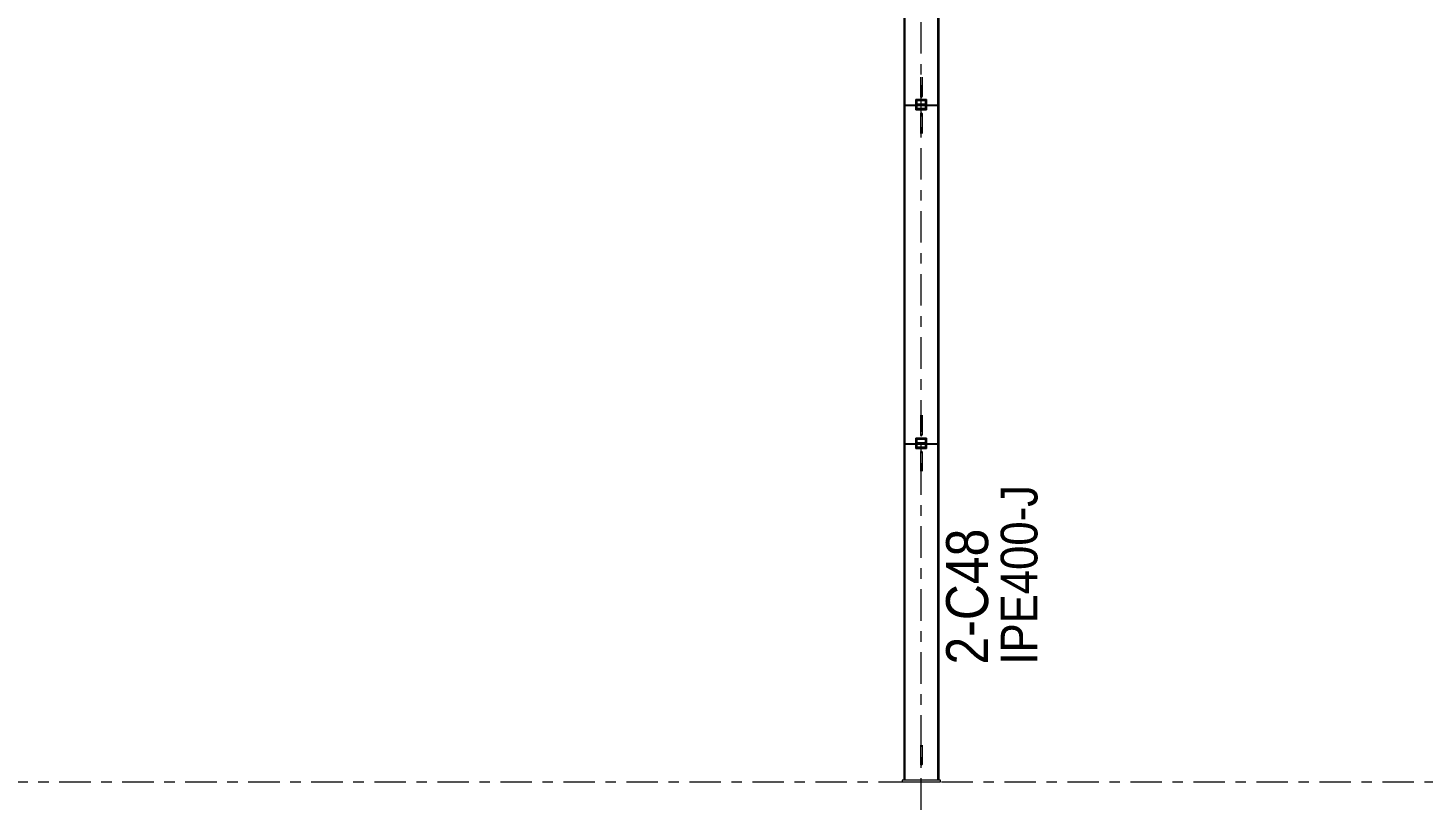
# Model space of a CAD drawing. Header units: millimetres. Extents: x -49 to 773, y -69 to 505.
# Drawn here: x 137 to 269.9, y 14.4 to 88.4 of the extents above; entities that cross this region are included whole.
import ezdxf

# ---------------------------------------------------------------- set-up
doc = ezdxf.new("R2010")
doc.units = ezdxf.units.MM
for name, pattern in [('XKITLINE00', [0]), ('XKITLINE02', [4, 2, -2]), ('XKITLINE03', [6, 3, -1, 1, -1])]:
    doc.linetypes.add(name, pattern=pattern)
for name, color, linetype, lineweight in [('Part', 2, 'Continuous', 0), ('PartMark', 7, 'Continuous', 0), ('S-grid', 1, 'Continuous', 0)]:
    doc.layers.add(name, color=color, linetype=linetype, lineweight=lineweight)
doc.styles.add('ARIAL', font='ARIAL.TTF')

# ---------------------------------------------------------------- blocks, each defined once
blk = doc.blocks.new('*A73')
at = {"layer": 'Part'}
h = blk.add_hatch(color=3, dxfattribs=at)
h.paths.add_polyline_path([(221.67, 48.49), (221.67, 49.32), (222.5, 49.32), (222.5, 48.49)], flags=17)
h.paths.add_polyline_path([(221.7, 49.29), (221.7, 48.52), (222.47, 48.52), (222.47, 49.29)])
blk = doc.blocks.new('*A74')
at = {"layer": 'Part'}
h = blk.add_hatch(color=3, dxfattribs=at)
h.paths.add_polyline_path([(221.67, 80.73), (221.67, 81.56), (222.5, 81.56), (222.5, 80.73)], flags=17)
h.paths.add_polyline_path([(221.7, 81.53), (221.7, 80.76), (222.47, 80.76), (222.47, 81.53)])
blk = doc.blocks.new('*A321')
at = {"layer": 'S-grid', "color": 1, "linetype": 'XKITLINE03', "lineweight": 0}
blk.add_line((-10, 16.67), (396.77, 16.67), dxfattribs=at)
blk = doc.blocks.new('*A530')
at = {"layer": 'S-grid', "color": 1, "linetype": 'XKITLINE03', "lineweight": 0}
blk.add_line((222.08, -10), (222.08, 140.21), dxfattribs=at)
blk = doc.blocks.new('*A531')
at = {"layer": 'Part', "color": 2, "linetype": 'XKITLINE00', "lineweight": 0}
for p, q in [((220.42, 114.36), (223.75, 114.36)), ((220.53, 114.36), (220.53, 81.1)), ((223.64, 114.36), (223.64, 81.1)), ((220.42, 103.03), (220.42, 16.83)), ((223.75, 103.03), (223.75, 16.83)), ((220.53, 81.02), (220.53, 48.86)), ((223.64, 81.02), (223.64, 48.86)), ((220.53, 48.78), (220.53, 16.83)), ((223.64, 48.78), (223.64, 16.83))]:
    blk.add_line(p, q, dxfattribs=at)
at = {"layer": 'Part', "color": 7, "linetype": 'XKITLINE02', "lineweight": 0}
for p, q in [((220.42, 103.03), (220.42, 114.36)), ((223.75, 114.36), (223.75, 103.03)), ((220.53, 81.1), (220.53, 81.02)), ((223.64, 81.1), (223.64, 81.02)), ((220.53, 48.86), (220.53, 48.78)), ((223.64, 48.86), (223.64, 48.78)), ((223.75, 16.83), (220.42, 16.83))]:
    blk.add_line(p, q, dxfattribs=at)
blk = doc.blocks.new('*A581')
at = {"layer": 'Part', "color": 7, "linetype": 'XKITLINE02', "lineweight": 0}
for p, q in [((222, 83.77), (222, 82.33)), ((222.17, 83.77), (222.17, 82.33))]:
    blk.add_line(p, q, dxfattribs=at)
at = {"layer": 'Part', "color": 2, "linetype": 'XKITLINE00', "lineweight": 0}
for p, q in [((222, 82.33), (222, 81.9)), ((222.02, 81.96), (222, 81.9)), ((222, 81.9), (222.02, 81.85)), ((222.08, 81.98), (222.02, 81.96)), ((222.02, 81.85), (222.08, 81.83)), ((222.14, 81.96), (222.08, 81.98)), ((222.08, 81.83), (222.14, 81.85)), ((222.17, 81.9), (222.14, 81.96)), ((222.14, 81.85), (222.17, 81.9)), ((222.17, 82.33), (222.17, 81.9))]:
    blk.add_line(p, q, dxfattribs=at)
blk = doc.blocks.new('*A582')
at = {"layer": 'Part', "color": 7, "linetype": 'XKITLINE02', "lineweight": 0}
for p, q in [((222, 51.58), (222, 50.12)), ((222.17, 51.58), (222.17, 50.12))]:
    blk.add_line(p, q, dxfattribs=at)
at = {"layer": 'Part', "color": 2, "linetype": 'XKITLINE00', "lineweight": 0}
for p, q in [((222, 50.12), (222, 49.69)), ((222.02, 49.74), (222, 49.69)), ((222, 49.69), (222.02, 49.64)), ((222.08, 49.77), (222.02, 49.74)), ((222.02, 49.64), (222.08, 49.62)), ((222.14, 49.74), (222.08, 49.77)), ((222.08, 49.62), (222.14, 49.64)), ((222.17, 49.69), (222.14, 49.74)), ((222.14, 49.64), (222.17, 49.69)), ((222.17, 50.12), (222.17, 49.69))]:
    blk.add_line(p, q, dxfattribs=at)
blk = doc.blocks.new('*A583')
at = {"layer": 'Part', "color": 2, "linetype": 'XKITLINE00', "lineweight": 0}
for p, q in [((222.02, 80.34), (222, 80.29)), ((222, 80.29), (222, 79.86)), ((222, 80.29), (222.02, 80.23)), ((222.08, 80.36), (222.02, 80.34)), ((222.02, 80.23), (222.08, 80.21)), ((222.14, 80.34), (222.08, 80.36)), ((222.08, 80.21), (222.14, 80.23)), ((222.17, 80.29), (222.14, 80.34)), ((222.14, 80.23), (222.17, 80.29)), ((222.17, 80.29), (222.17, 79.86))]:
    blk.add_line(p, q, dxfattribs=at)
at = {"layer": 'Part', "color": 7, "linetype": 'XKITLINE02', "lineweight": 0}
for p, q in [((222, 79.86), (222, 78.4)), ((222.17, 79.86), (222.17, 78.4))]:
    blk.add_line(p, q, dxfattribs=at)
blk = doc.blocks.new('*A584')
at = {"layer": 'Part', "color": 7, "linetype": 'XKITLINE02', "lineweight": 0}
for p, q in [((222, 20.16), (222, 18.74)), ((222.17, 20.16), (222.17, 18.74))]:
    blk.add_line(p, q, dxfattribs=at)
at = {"layer": 'Part', "color": 2, "linetype": 'XKITLINE00', "lineweight": 0}
for p, q in [((222, 18.74), (222, 18.33)), ((222.17, 18.74), (222.17, 18.33)), ((222.02, 18.38), (222, 18.33)), ((222, 18.33), (222.02, 18.27)), ((222.08, 18.4), (222.02, 18.38)), ((222.02, 18.27), (222.08, 18.25)), ((222.14, 18.38), (222.08, 18.4)), ((222.08, 18.25), (222.14, 18.27)), ((222.17, 18.33), (222.14, 18.38)), ((222.14, 18.27), (222.17, 18.33))]:
    blk.add_line(p, q, dxfattribs=at)
blk = doc.blocks.new('*A585')
at = {"layer": 'Part', "color": 2, "linetype": 'XKITLINE00', "lineweight": 0}
for p, q in [((222.02, 48.12), (222, 48.07)), ((222, 48.07), (222, 47.65)), ((222, 48.07), (222.02, 48.02)), ((222.08, 48.14), (222.02, 48.12)), ((222.02, 48.02), (222.08, 47.99)), ((222.14, 48.12), (222.08, 48.14)), ((222.08, 47.99), (222.14, 48.02)), ((222.17, 48.07), (222.14, 48.12)), ((222.14, 48.02), (222.17, 48.07)), ((222.17, 48.07), (222.17, 47.65))]:
    blk.add_line(p, q, dxfattribs=at)
at = {"layer": 'Part', "color": 7, "linetype": 'XKITLINE02', "lineweight": 0}
for p, q in [((222, 47.65), (222, 46.23)), ((222.17, 47.65), (222.17, 46.23))]:
    blk.add_line(p, q, dxfattribs=at)
blk = doc.blocks.new('*A586')
at = {"layer": 'Part', "color": 7, "linetype": 'XKITLINE02', "lineweight": 0}
for p, q in [((222.5, 49.32), (221.67, 49.32)), ((221.67, 49.32), (221.67, 48.49)), ((221.7, 48.52), (221.7, 49.29)), ((221.7, 49.29), (222.47, 49.29)), ((222.47, 49.29), (222.47, 48.52)), ((222.5, 48.49), (222.5, 49.32)), ((221.67, 48.49), (222.5, 48.49)), ((222.47, 48.52), (221.7, 48.52))]:
    blk.add_line(p, q, dxfattribs=at)
blk = doc.blocks.new('*A587')
at = {"layer": 'Part', "color": 7, "linetype": 'XKITLINE02', "lineweight": 0}
for p, q in [((222.5, 81.56), (221.67, 81.56)), ((221.67, 81.56), (221.67, 80.73)), ((221.7, 80.76), (221.7, 81.53)), ((221.7, 81.53), (222.47, 81.53)), ((222.47, 81.53), (222.47, 80.76)), ((222.5, 80.73), (222.5, 81.56)), ((221.67, 80.73), (222.5, 80.73)), ((222.47, 80.76), (221.7, 80.76))]:
    blk.add_line(p, q, dxfattribs=at)
blk = doc.blocks.new('*A588')
at = {"layer": 'Part', "color": 2, "linetype": 'XKITLINE00', "lineweight": 0}
for p, q in [((220.25, 16.83), (220.25, 16.67)), ((223.92, 16.83), (220.25, 16.83)), ((220.25, 16.67), (223.92, 16.67)), ((223.92, 16.67), (223.92, 16.83))]:
    blk.add_line(p, q, dxfattribs=at)
blk = doc.blocks.new('*A589')
at = {"layer": 'Part', "color": 7, "linetype": 'XKITLINE02', "lineweight": 0}
for p, q in [((221.58, 49.4), (222.58, 49.4)), ((221.58, 48.4), (221.58, 49.4)), ((222.58, 49.4), (222.58, 48.4)), ((222.58, 48.4), (221.58, 48.4))]:
    blk.add_line(p, q, dxfattribs=at)
blk = doc.blocks.new('*A590')
at = {"layer": 'Part', "color": 7, "linetype": 'XKITLINE02', "lineweight": 0}
for p, q in [((221.58, 48.95), (221.58, 48.86)), ((222.58, 48.95), (221.58, 48.95)), ((221.58, 48.86), (222.58, 48.86)), ((222.58, 48.86), (222.58, 48.95))]:
    blk.add_line(p, q, dxfattribs=at)
blk = doc.blocks.new('*A591')
at = {"layer": 'Part', "color": 7, "linetype": 'XKITLINE02', "lineweight": 0}
for p, q in [((223.64, 48.86), (220.53, 48.86)), ((220.53, 48.78), (220.53, 48.86)), ((223.64, 48.78), (220.53, 48.78)), ((220.65, 48.86), (220.65, 48.78)), ((223.52, 48.78), (223.52, 48.86)), ((223.64, 48.86), (223.64, 48.78))]:
    blk.add_line(p, q, dxfattribs=at)
blk = doc.blocks.new('*A592')
at = {"layer": 'Part', "color": 2, "linetype": 'XKITLINE00', "lineweight": 0}
for p, q in [((222.58, 49.4), (221.58, 49.4)), ((221.58, 49.4), (221.58, 48.4)), ((222.58, 48.4), (222.58, 49.4)), ((221.58, 48.4), (222.58, 48.4))]:
    blk.add_line(p, q, dxfattribs=at)
blk = doc.blocks.new('*A593')
at = {"layer": 'Part', "color": 7, "linetype": 'XKITLINE02', "lineweight": 0}
for p, q in [((221.58, 48.86), (221.58, 48.95)), ((221.58, 48.95), (222.58, 48.95)), ((222.58, 48.86), (221.58, 48.86)), ((222.58, 48.95), (222.58, 48.86))]:
    blk.add_line(p, q, dxfattribs=at)
blk = doc.blocks.new('*A594')
at = {"layer": 'Part', "color": 2, "linetype": 'XKITLINE00', "lineweight": 0}
for p, q in [((221.58, 48.86), (220.53, 48.86)), ((220.53, 48.78), (220.53, 48.86)), ((221.58, 48.78), (220.53, 48.78)), ((223.64, 48.86), (222.58, 48.86)), ((223.64, 48.78), (222.58, 48.78)), ((223.64, 48.86), (223.64, 48.78))]:
    blk.add_line(p, q, dxfattribs=at)
at = {"layer": 'Part', "color": 7, "linetype": 'XKITLINE02', "lineweight": 0}
for p, q in [((220.65, 48.78), (220.65, 48.86)), ((222.58, 48.86), (221.58, 48.86)), ((222.58, 48.78), (221.58, 48.78)), ((223.52, 48.78), (223.52, 48.86))]:
    blk.add_line(p, q, dxfattribs=at)
blk = doc.blocks.new('*A595')
at = {"layer": 'Part', "color": 2, "linetype": 'XKITLINE00', "lineweight": 0}
for p, q in [((221.58, 81.1), (220.53, 81.1)), ((220.53, 81.02), (220.53, 81.1)), ((223.64, 81.1), (222.58, 81.1)), ((223.64, 81.1), (223.64, 81.02)), ((221.58, 81.02), (220.53, 81.02)), ((223.64, 81.02), (222.58, 81.02))]:
    blk.add_line(p, q, dxfattribs=at)
at = {"layer": 'Part', "color": 7, "linetype": 'XKITLINE02', "lineweight": 0}
for p, q in [((220.65, 81.02), (220.65, 81.1)), ((222.58, 81.1), (221.58, 81.1)), ((223.52, 81.02), (223.52, 81.1)), ((222.58, 81.02), (221.58, 81.02))]:
    blk.add_line(p, q, dxfattribs=at)
blk = doc.blocks.new('*A596')
at = {"layer": 'Part', "color": 7, "linetype": 'XKITLINE02', "lineweight": 0}
for p, q in [((221.58, 81.1), (221.58, 81.18)), ((221.58, 81.18), (222.58, 81.18)), ((222.58, 81.1), (221.58, 81.1)), ((222.58, 81.18), (222.58, 81.1))]:
    blk.add_line(p, q, dxfattribs=at)
blk = doc.blocks.new('*A597')
at = {"layer": 'Part', "color": 2, "linetype": 'XKITLINE00', "lineweight": 0}
for p, q in [((222.58, 81.64), (221.58, 81.64)), ((221.58, 81.64), (221.58, 80.64)), ((222.58, 80.64), (222.58, 81.64)), ((221.58, 80.64), (222.58, 80.64))]:
    blk.add_line(p, q, dxfattribs=at)
blk = doc.blocks.new('*A598')
at = {"layer": 'Part', "color": 7, "linetype": 'XKITLINE02', "lineweight": 0}
for p, q in [((223.64, 81.1), (220.53, 81.1)), ((220.53, 81.02), (220.53, 81.1)), ((220.65, 81.1), (220.65, 81.02)), ((223.52, 81.02), (223.52, 81.1)), ((223.64, 81.1), (223.64, 81.02)), ((223.64, 81.02), (220.53, 81.02))]:
    blk.add_line(p, q, dxfattribs=at)
blk = doc.blocks.new('*A599')
at = {"layer": 'Part', "color": 7, "linetype": 'XKITLINE02', "lineweight": 0}
for p, q in [((221.58, 81.18), (221.58, 81.1)), ((222.58, 81.18), (221.58, 81.18)), ((221.58, 81.1), (222.58, 81.1)), ((222.58, 81.1), (222.58, 81.18))]:
    blk.add_line(p, q, dxfattribs=at)
blk = doc.blocks.new('*A600')
at = {"layer": 'Part', "color": 7, "linetype": 'XKITLINE02', "lineweight": 0}
for p, q in [((221.58, 81.64), (222.58, 81.64)), ((221.58, 80.64), (221.58, 81.64)), ((222.58, 81.64), (222.58, 80.64)), ((222.58, 80.64), (221.58, 80.64))]:
    blk.add_line(p, q, dxfattribs=at)
blk = doc.blocks.new('*A601')
at = {"layer": 'Part', "color": 2, "linetype": 'XKITLINE00', "lineweight": 0}
for p, q in [((221.67, 48.49), (221.67, 49.32)), ((221.67, 49.32), (222.5, 49.32)), ((221.7, 48.52), (221.7, 49.29)), ((221.7, 49.29), (222.47, 49.29)), ((222.47, 49.29), (222.47, 48.52)), ((222.5, 49.32), (222.5, 48.49)), ((222.5, 48.49), (221.67, 48.49)), ((222.47, 48.52), (221.7, 48.52))]:
    blk.add_line(p, q, dxfattribs=at)
blk = doc.blocks.new('*A602')
at = {"layer": 'Part', "color": 2, "linetype": 'XKITLINE00', "lineweight": 0}
for p, q in [((221.67, 80.73), (221.67, 81.56)), ((221.67, 81.56), (222.5, 81.56)), ((221.7, 80.76), (221.7, 81.53)), ((221.7, 81.53), (222.47, 81.53)), ((222.47, 81.53), (222.47, 80.76)), ((222.5, 81.56), (222.5, 80.73)), ((222.5, 80.73), (221.67, 80.73)), ((222.47, 80.76), (221.7, 80.76))]:
    blk.add_line(p, q, dxfattribs=at)
blk = doc.blocks.new('*A1421')
at = {"layer": 'PartMark', "color": 7, "style": 'ARIAL', "width": 0.85}
blk.add_text('IPE400-J', height=3.5, rotation=90.0002, dxfattribs=at).set_placement((233.15, 27.83))
at = {"layer": 'PartMark', "color": 3, "style": 'ARIAL', "width": 0.85}
blk.add_text('2-C48', height=4, rotation=90.0002, dxfattribs=at).set_placement((228.45, 27.83))

msp = doc.modelspace()

# ---------------------------------------------------------------- block references
at = {"lineweight": 0}
for name in ['*A530', '*A531', '*A581', '*A595', '*A598', '*A597', '*A600', '*A596', '*A599', '*A74', '*A587', '*A602', '*A583', '*A582', '*A589', '*A592', '*A73', '*A586', '*A601', '*A591', '*A594', '*A590', '*A593', '*A585', '*A1421', '*A584', '*A321', '*A588']:
    msp.add_blockref(name, (0, 0), dxfattribs=at)

doc.saveas('drawing.dxf')
